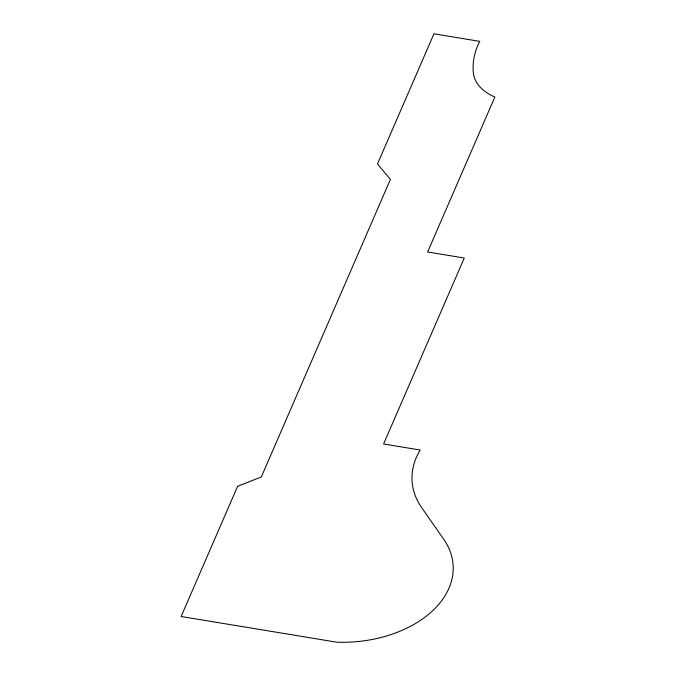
<?xml version="1.0" encoding="UTF-8"?>
<svg xmlns="http://www.w3.org/2000/svg" width="676" height="676" viewBox="0 0 676 676"><rect width="100%" height="100%" fill="white"/><g stroke="black" fill="none" stroke-linecap="round" stroke-linejoin="round"><path stroke-width="1.01" d="M237.606 486.323L181.126 616.504L336.834 642.2A106.022 70.667 -3.2 0 0 433.451 609.972A106.022 70.667 -3.2 0 0 443.667 539.152L421.748 507.744A108.566 72.366 -3.2 0 1 420.21 450.03L383.579 443.988L464.268 258.021L427.629 251.971L494.874 96.998A48.723 32.473 -3.2 0 1 473.335 72.67A118.072 78.695 -3.2 0 1 479.757 41.363L433.958 33.8L377.478 163.981L390.415 179.402L261.308 476.952L237.606 486.323"/></g></svg>
